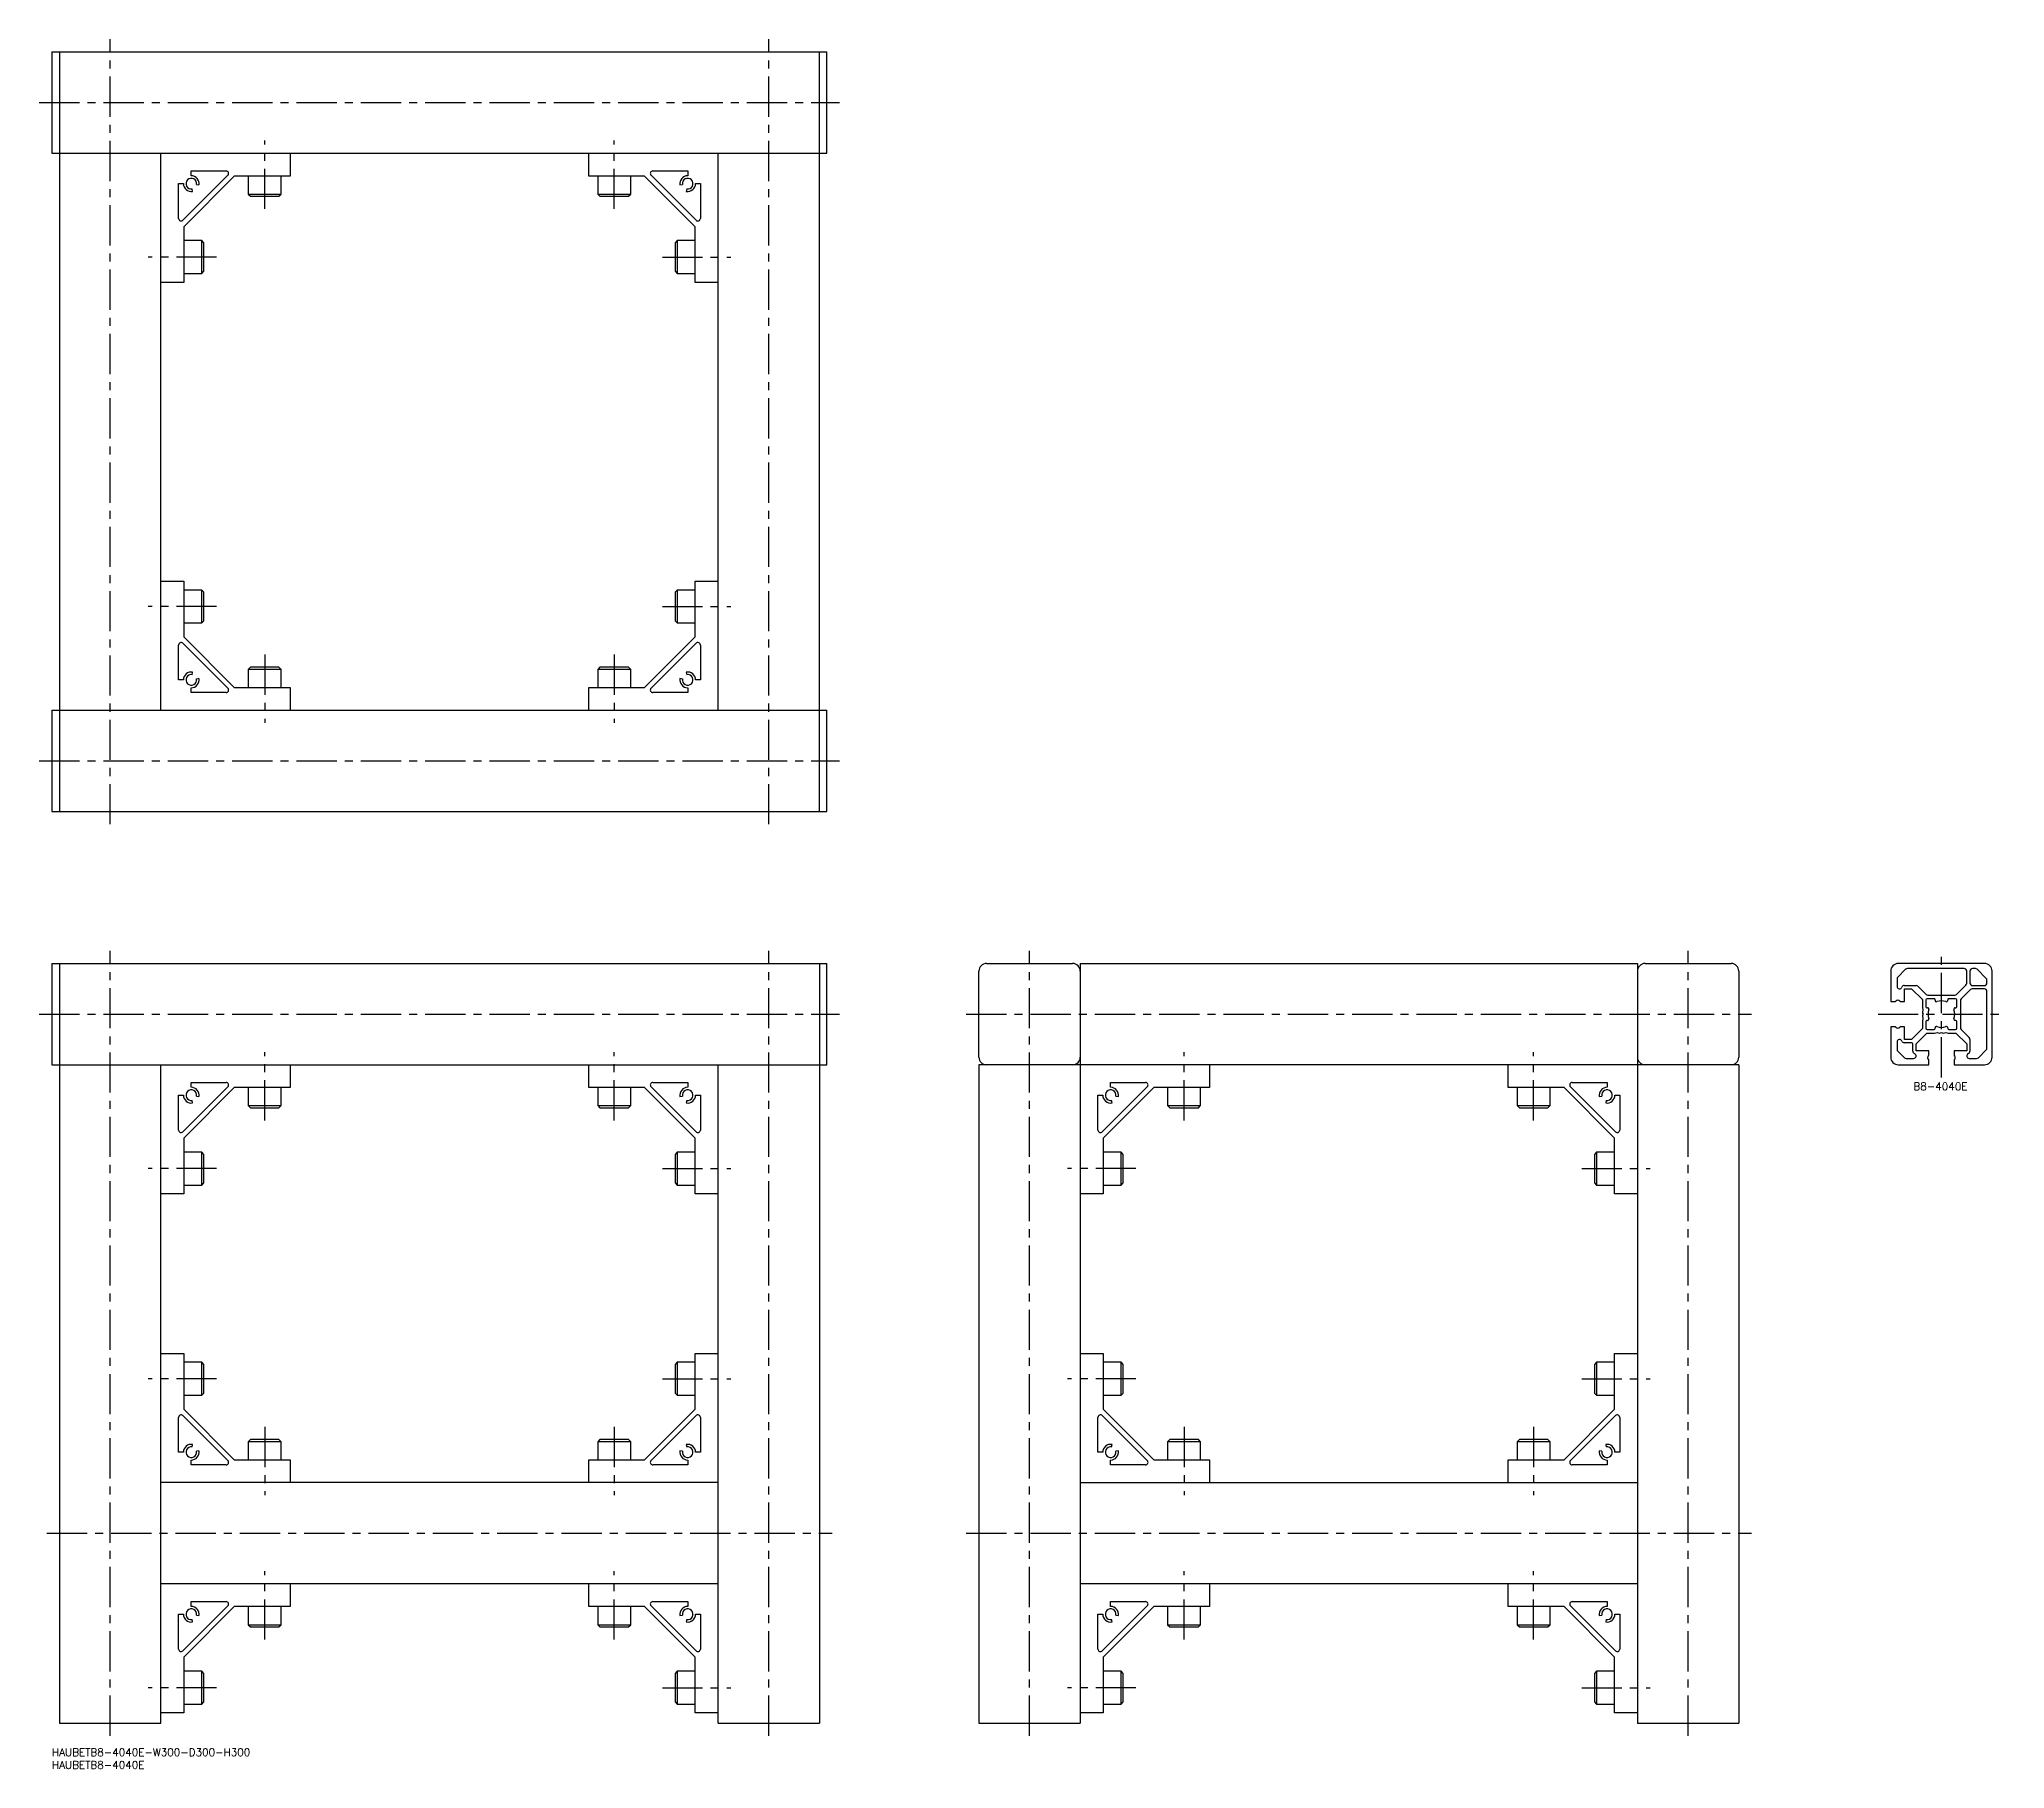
# Model space of a CAD drawing. Extents: x -5 to 771, y -8 to 675.
import ezdxf

# ---------------------------------------------------------------- set-up
doc = ezdxf.new("R2010")
doc.units = 0
doc.header["$LTSCALE"] = 0.5
doc.linetypes.add('CENTER', pattern=[50.8, 31.75, -6.35, 6.35, -6.35])
for name, color, linetype in [('MSM_CENTER', 1, 'CENTER'), ('MSM_CONTINUOUS', 7, 'CONTINUOUS'), ('MSM_PART_NUMBER', 7, 'CONTINUOUS')]:
    doc.layers.add(name, color=color, linetype=linetype)
doc.styles.get("Standard").update_dxf_attribs({"font": 'txt.shx', "height": 3, "bigfont": 'bigfont.shx'})

# ---------------------------------------------------------------- blocks, each defined once
blk = doc.blocks.new('*U8')
at = {"layer": 'MSM_PART_NUMBER'}
blk.add_text('HAUBETB8-4040E-W300-D300-H300', height=3, dxfattribs=at).set_placement((0, -3))
blk = doc.blocks.new('*U9')
at = {"layer": 'MSM_PART_NUMBER'}
blk.add_text('HAUBETB8-4040E', height=3, dxfattribs=at).set_placement((0, -8))
blk = doc.blocks.new('*U10')
at = {"layer": 'MSM_PART_NUMBER'}
blk.add_text('B8-4040E', height=3, dxfattribs=at).set_placement((734.97, 259.97))

msp = doc.modelspace()

# ---------------------------------------------------------------- linework, layer by layer
at = {"layer": 'MSM_CENTER'}
for p, q in [((23, 365), (23, 675)), ((283, 365), (283, 675)), ((-5, 650), (311, 650)), ((84, 608), (84, 635)), ((222, 608), (222, 635)), ((65, 589), (38, 589)), ((241, 589), (268, 589)), ((65, 451), (38, 451)), ((241, 451), (268, 451)), ((84, 432), (84, 405)), ((222, 432), (222, 405)), ((-5, 390), (311, 390)), ((23, 5), (23, 315)), ((283, 5), (283, 315)), ((386, 5), (386, 315)), ((646, 5), (646, 315)), ((746, 265), (746, 315)), ((-5, 290), (311, 290)), ((361, 290), (671, 290)), ((721, 290), (771, 290)), ((84, 248), (84, 275)), ((222, 248), (222, 275)), ((447, 248), (447, 275)), ((585, 248), (585, 275)), ((65, 229), (38, 229)), ((241, 229), (268, 229)), ((428, 229), (401, 229)), ((604, 229), (631, 229)), ((65, 146), (38, 146)), ((241, 146), (268, 146)), ((428, 146), (401, 146)), ((604, 146), (631, 146)), ((84, 127), (84, 100)), ((222, 127), (222, 100)), ((447, 127), (447, 100)), ((585, 127), (585, 100)), ((-2, 85), (308, 85)), ((361, 85), (671, 85)), ((84, 43), (84, 70)), ((222, 43), (222, 70)), ((447, 43), (447, 70)), ((585, 43), (585, 70)), ((65, 24), (38, 24)), ((241, 24), (268, 24)), ((428, 24), (401, 24)), ((604, 24), (631, 24))]:
    msp.add_line(p, q, dxfattribs=at)
at = {"layer": 'MSM_CONTINUOUS'}
for p, q in [((0, 670), (306, 670)), ((0, 670), (0, 630)), ((3, 670), (3, 370)), ((303, 370), (303, 670)), ((306, 630), (306, 670)), ((0, 630), (306, 630)), ((43, 410), (43, 630)), ((94, 630), (94, 621)), ((212, 621), (212, 630)), ((263, 410), (263, 630)), ((69.46, 621.29), (51.71, 603.54)), ((72, 621), (52, 601)), ((55, 623), (68.76, 623)), ((55, 621.1), (55, 623)), ((94, 621), (72, 621)), ((77.5, 621), (77.5, 613.87)), ((90.5, 613.87), (90.5, 621)), ((234, 621), (212, 621)), ((215.5, 621), (215.5, 613.87)), ((228.5, 613.87), (228.5, 621)), ((254, 601), (234, 621)), ((254.29, 603.54), (236.54, 621.29)), ((237.24, 623), (251, 623)), ((251, 623), (251, 621.1)), ((50, 604.24), (50, 618)), ((50, 618), (51.9, 618)), ((55.54, 614.95), (55.36, 615.93)), ((57.07, 617.64), (58.05, 617.46)), ((77.5, 613.87), (78.37, 613)), ((77.5, 613.87), (90.5, 613.87)), ((89.63, 613), (90.5, 613.87)), ((215.5, 613.87), (216.37, 613)), ((215.5, 613.87), (228.5, 613.87)), ((227.63, 613), (228.5, 613.87)), ((247.95, 617.46), (248.93, 617.64)), ((250.64, 615.93), (250.46, 614.95)), ((254.1, 618), (256, 618)), ((256, 618), (256, 604.24)), ((78.37, 613), (89.63, 613)), ((216.37, 613), (227.63, 613)), ((52, 601), (52, 579)), ((254, 579), (254, 601)), ((59.13, 595.5), (52, 595.5)), ((60, 594.63), (59.13, 595.5)), ((59.13, 582.5), (59.13, 595.5)), ((60, 583.37), (60, 594.63)), ((246.87, 595.5), (246, 594.63)), ((246, 594.63), (246, 583.37)), ((254, 595.5), (246.87, 595.5)), ((246.87, 595.5), (246.87, 582.5)), ((52, 582.5), (59.13, 582.5)), ((59.13, 582.5), (60, 583.37)), ((246, 583.37), (246.87, 582.5)), ((246.87, 582.5), (254, 582.5)), ((52, 579), (43, 579)), ((263, 579), (254, 579)), ((43, 461), (52, 461)), ((52, 461), (52, 439)), ((254, 439), (254, 461)), ((254, 461), (263, 461)), ((59.13, 457.5), (52, 457.5)), ((60, 456.63), (59.13, 457.5)), ((59.13, 444.5), (59.13, 457.5)), ((60, 445.37), (60, 456.63)), ((246.87, 457.5), (246, 456.63)), ((246, 456.63), (246, 445.37)), ((254, 457.5), (246.87, 457.5)), ((246.87, 457.5), (246.87, 444.5)), ((52, 444.5), (59.13, 444.5)), ((59.13, 444.5), (60, 445.37)), ((246, 445.37), (246.87, 444.5)), ((246.87, 444.5), (254, 444.5)), ((50, 422), (50, 435.76)), ((51.71, 436.46), (69.46, 418.71)), ((52, 439), (72, 419)), ((234, 419), (254, 439)), ((236.54, 418.71), (254.29, 436.46)), ((256, 435.76), (256, 422)), ((78.37, 427), (77.5, 426.13)), ((89.63, 427), (78.37, 427)), ((90.5, 426.13), (89.63, 427)), ((216.37, 427), (215.5, 426.13)), ((227.63, 427), (216.37, 427)), ((228.5, 426.13), (227.63, 427)), ((51.9, 422), (50, 422)), ((55.36, 424.07), (55.54, 425.05)), ((58.05, 422.54), (57.07, 422.36)), ((77.5, 426.13), (77.5, 419)), ((90.5, 426.13), (77.5, 426.13)), ((90.5, 419), (90.5, 426.13)), ((215.5, 426.13), (215.5, 419)), ((228.5, 426.13), (215.5, 426.13)), ((228.5, 419), (228.5, 426.13)), ((248.93, 422.36), (247.95, 422.54)), ((250.46, 425.05), (250.64, 424.07)), ((256, 422), (254.1, 422)), ((55, 417), (55, 418.9)), ((68.76, 417), (55, 417)), ((72, 419), (94, 419)), ((94, 419), (94, 410)), ((212, 419), (234, 419)), ((212, 410), (212, 419)), ((251, 417), (237.24, 417)), ((251, 418.9), (251, 417)), ((0, 410), (306, 410)), ((0, 410), (0, 370)), ((306, 370), (306, 410)), ((0, 370), (306, 370)), ((0, 310), (306, 310)), ((0, 310), (0, 270)), ((3, 310), (3, 10)), ((303, 310), (303, 10)), ((306, 270), (306, 310)), ((366, 273), (366, 307)), ((369, 310), (403, 310)), ((406, 310), (406, 10)), ((406, 310), (626, 310)), ((626, 310), (626, 10)), ((629, 310), (663, 310)), ((666, 307), (666, 273)), ((726, 307), (726, 295)), ((728.5, 303.91), (728.5, 301)), ((731.89, 307.71), (728.79, 304.61)), ((763, 310), (729, 310)), ((755, 308), (732.59, 308)), ((756, 302.18), (756, 307)), ((757.3, 307), (757.3, 302.3)), ((759.41, 308), (758.3, 308)), ((763.71, 304.11), (760.11, 307.71)), ((764, 302.3), (764, 303.41)), ((766, 273), (766, 307)), ((726, 295), (727.78, 295)), ((729.82, 295), (731.5, 295)), ((731.37, 301.3), (736.05, 301.3)), ((731.5, 295), (731.5, 300)), ((731.5, 300), (734.23, 300)), ((734.23, 300), (738.5, 295.73)), ((736.76, 301.01), (739.97, 297.79)), ((738.5, 295.73), (738.5, 292.69)), ((739.9, 295.6), (739.9, 292.9)), ((743.1, 296.1), (740.4, 296.1)), ((740.68, 297.5), (751.32, 297.5)), ((743.5, 295.46), (743.5, 295.7)), ((748.5, 295.7), (748.5, 295.46)), ((751.6, 296.1), (748.9, 296.1)), ((752.03, 297.79), (755.71, 301.47)), ((752.1, 292.9), (752.1, 295.6)), ((753.5, 295.32), (753.5, 284.68)), ((757.47, 299.71), (753.79, 296.03)), ((763, 300), (758.18, 300)), ((758.3, 301.3), (763, 301.3)), ((764, 276.59), (764, 299)), ((738.5, 292.69), (738.71, 291.7)), ((738.71, 288.3), (738.5, 287.31)), ((738.5, 287.31), (738.5, 284.27)), ((738.71, 291.7), (738.51, 290.76)), ((738.51, 289.24), (738.71, 288.3)), ((738.57, 290.4), (738.8, 290)), ((738.8, 290), (738.57, 289.6)), ((740.3, 292.5), (740.54, 292.5)), ((740.54, 287.5), (740.3, 287.5)), ((751.46, 292.5), (751.7, 292.5)), ((751.7, 287.5), (751.46, 287.5)), ((727.78, 285), (726, 285)), ((726, 285), (726, 273)), ((731.5, 285), (729.82, 285)), ((731.5, 280), (731.5, 285)), ((734.23, 280), (731.5, 280)), ((738.5, 284.27), (734.23, 280)), ((736, 278.23), (740.27, 282.5)), ((739.9, 287.1), (739.9, 284.4)), ((740.27, 282.5), (743.31, 282.5)), ((740.4, 283.9), (743.1, 283.9)), ((743.31, 282.5), (744.3, 282.71)), ((743.5, 284.3), (743.5, 284.54)), ((744.3, 282.71), (745.24, 282.51)), ((745.6, 282.57), (746, 282.8)), ((746, 282.8), (746.4, 282.57)), ((746.76, 282.51), (747.7, 282.71)), ((747.7, 282.71), (748.69, 282.5)), ((748.5, 284.54), (748.5, 284.3)), ((748.69, 282.5), (751.73, 282.5)), ((748.9, 283.9), (751.6, 283.9)), ((751.73, 282.5), (756, 278.23)), ((752.1, 284.4), (752.1, 287.1)), ((753.79, 283.97), (757.01, 280.76)), ((757.3, 280.05), (757.3, 275.37)), ((728.5, 279), (728.5, 276.09)), ((728.79, 275.39), (731.39, 272.79)), ((734.2, 278.7), (731.37, 278.7)), ((732.09, 272.5), (735, 272.5)), ((734.7, 275.37), (734.7, 278.2)), ((736, 275.5), (736, 278.23)), ((741, 275.5), (736, 275.5)), ((741, 273.82), (741, 275.5)), ((741, 270), (741, 271.78)), ((756, 275.5), (751, 275.5)), ((751, 275.5), (751, 273.82)), ((751, 271.78), (751, 270)), ((756, 278.23), (756, 275.5)), ((757, 272.5), (759.91, 272.5)), ((760.61, 272.79), (763.71, 275.89)), ((0, 270), (306, 270)), ((43, 10), (43, 270)), ((94, 270), (94, 261)), ((212, 261), (212, 270)), ((263, 10), (263, 270)), ((666, 270), (366, 270)), ((366, 270), (366, 10)), ((457, 270), (457, 261)), ((575, 261), (575, 270)), ((666, 270), (666, 10)), ((729, 270), (741, 270)), ((751, 270), (763, 270)), ((50, 244.24), (50, 258)), ((50, 258), (51.9, 258)), ((69.46, 261.29), (51.71, 243.54)), ((72, 261), (52, 241)), ((55, 263), (68.76, 263)), ((55, 261.1), (55, 263)), ((57.07, 257.64), (58.05, 257.46)), ((94, 261), (72, 261)), ((77.5, 261), (77.5, 253.87)), ((90.5, 253.87), (90.5, 261)), ((234, 261), (212, 261)), ((215.5, 261), (215.5, 253.87)), ((228.5, 253.87), (228.5, 261)), ((254, 241), (234, 261)), ((254.29, 243.54), (236.54, 261.29)), ((237.24, 263), (251, 263)), ((247.95, 257.46), (248.93, 257.64)), ((251, 263), (251, 261.1)), ((254.1, 258), (256, 258)), ((256, 258), (256, 244.24)), ((413, 244.24), (413, 258)), ((413, 258), (414.9, 258)), ((432.46, 261.29), (414.71, 243.54)), ((435, 261), (415, 241)), ((418, 263), (431.76, 263)), ((418, 261.1), (418, 263)), ((420.07, 257.64), (421.05, 257.46)), ((457, 261), (435, 261)), ((440.5, 261), (440.5, 253.87)), ((453.5, 253.87), (453.5, 261)), ((597, 261), (575, 261)), ((578.5, 261), (578.5, 253.87)), ((591.5, 253.87), (591.5, 261)), ((617, 241), (597, 261)), ((617.29, 243.54), (599.54, 261.29)), ((600.24, 263), (614, 263)), ((610.95, 257.46), (611.93, 257.64)), ((614, 263), (614, 261.1)), ((617.1, 258), (619, 258)), ((619, 258), (619, 244.24)), ((55.54, 254.95), (55.36, 255.93)), ((77.5, 253.87), (78.37, 253)), ((77.5, 253.87), (90.5, 253.87)), ((78.37, 253), (89.63, 253)), ((89.63, 253), (90.5, 253.87)), ((215.5, 253.87), (216.37, 253)), ((215.5, 253.87), (228.5, 253.87)), ((216.37, 253), (227.63, 253)), ((227.63, 253), (228.5, 253.87)), ((250.64, 255.93), (250.46, 254.95)), ((418.54, 254.95), (418.36, 255.93)), ((440.5, 253.87), (441.37, 253)), ((440.5, 253.87), (453.5, 253.87)), ((441.37, 253), (452.63, 253)), ((452.63, 253), (453.5, 253.87)), ((578.5, 253.87), (579.37, 253)), ((578.5, 253.87), (591.5, 253.87)), ((579.37, 253), (590.63, 253)), ((590.63, 253), (591.5, 253.87)), ((613.64, 255.93), (613.46, 254.95)), ((52, 241), (52, 219)), ((254, 219), (254, 241)), ((415, 241), (415, 219)), ((617, 219), (617, 241)), ((59.13, 235.5), (52, 235.5)), ((60, 234.63), (59.13, 235.5)), ((59.13, 222.5), (59.13, 235.5)), ((60, 223.37), (60, 234.63)), ((246.87, 235.5), (246, 234.63)), ((246, 234.63), (246, 223.37)), ((254, 235.5), (246.87, 235.5)), ((246.87, 235.5), (246.87, 222.5)), ((422.13, 235.5), (415, 235.5)), ((423, 234.63), (422.13, 235.5)), ((422.13, 222.5), (422.13, 235.5)), ((423, 223.37), (423, 234.63)), ((609.87, 235.5), (609, 234.63)), ((609, 234.63), (609, 223.37)), ((617, 235.5), (609.87, 235.5)), ((609.87, 235.5), (609.87, 222.5)), ((52, 219), (43, 219)), ((52, 222.5), (59.13, 222.5)), ((59.13, 222.5), (60, 223.37)), ((246, 223.37), (246.87, 222.5)), ((246.87, 222.5), (254, 222.5)), ((263, 219), (254, 219)), ((415, 219), (406, 219)), ((415, 222.5), (422.13, 222.5)), ((422.13, 222.5), (423, 223.37)), ((609, 223.37), (609.87, 222.5)), ((609.87, 222.5), (617, 222.5)), ((626, 219), (617, 219)), ((43, 156), (52, 156)), ((52, 156), (52, 134)), ((254, 134), (254, 156)), ((254, 156), (263, 156)), ((406, 156), (415, 156)), ((415, 156), (415, 134)), ((617, 134), (617, 156)), ((617, 156), (626, 156)), ((59.13, 152.5), (52, 152.5)), ((60, 151.63), (59.13, 152.5)), ((59.13, 139.5), (59.13, 152.5)), ((60, 140.37), (60, 151.63)), ((246.87, 152.5), (246, 151.63)), ((246, 151.63), (246, 140.37)), ((254, 152.5), (246.87, 152.5)), ((246.87, 152.5), (246.87, 139.5)), ((422.13, 152.5), (415, 152.5)), ((423, 151.63), (422.13, 152.5)), ((422.13, 139.5), (422.13, 152.5)), ((423, 140.37), (423, 151.63)), ((609.87, 152.5), (609, 151.63)), ((609, 151.63), (609, 140.37)), ((617, 152.5), (609.87, 152.5)), ((609.87, 152.5), (609.87, 139.5)), ((59.13, 139.5), (60, 140.37)), ((246, 140.37), (246.87, 139.5)), ((422.13, 139.5), (423, 140.37)), ((609, 140.37), (609.87, 139.5)), ((52, 139.5), (59.13, 139.5)), ((52, 134), (72, 114)), ((234, 114), (254, 134)), ((246.87, 139.5), (254, 139.5)), ((415, 139.5), (422.13, 139.5)), ((415, 134), (435, 114)), ((597, 114), (617, 134)), ((609.87, 139.5), (617, 139.5)), ((50, 117), (50, 130.76)), ((51.71, 131.46), (69.46, 113.71)), ((236.54, 113.71), (254.29, 131.46)), ((256, 130.76), (256, 117)), ((413, 117), (413, 130.76)), ((414.71, 131.46), (432.46, 113.71)), ((599.54, 113.71), (617.29, 131.46)), ((619, 130.76), (619, 117)), ((51.9, 117), (50, 117)), ((55.36, 119.07), (55.54, 120.05)), ((58.05, 117.54), (57.07, 117.36)), ((78.37, 122), (77.5, 121.13)), ((77.5, 121.13), (77.5, 114)), ((90.5, 121.13), (77.5, 121.13)), ((89.63, 122), (78.37, 122)), ((90.5, 121.13), (89.63, 122)), ((90.5, 114), (90.5, 121.13)), ((216.37, 122), (215.5, 121.13)), ((215.5, 121.13), (215.5, 114)), ((228.5, 121.13), (215.5, 121.13)), ((227.63, 122), (216.37, 122)), ((228.5, 121.13), (227.63, 122)), ((228.5, 114), (228.5, 121.13)), ((248.93, 117.36), (247.95, 117.54)), ((250.46, 120.05), (250.64, 119.07)), ((256, 117), (254.1, 117)), ((414.9, 117), (413, 117)), ((418.36, 119.07), (418.54, 120.05)), ((421.05, 117.54), (420.07, 117.36)), ((441.37, 122), (440.5, 121.13)), ((440.5, 121.13), (440.5, 114)), ((453.5, 121.13), (440.5, 121.13)), ((452.63, 122), (441.37, 122)), ((453.5, 121.13), (452.63, 122)), ((453.5, 114), (453.5, 121.13)), ((579.37, 122), (578.5, 121.13)), ((578.5, 121.13), (578.5, 114)), ((591.5, 121.13), (578.5, 121.13)), ((590.63, 122), (579.37, 122)), ((591.5, 121.13), (590.63, 122)), ((591.5, 114), (591.5, 121.13)), ((611.93, 117.36), (610.95, 117.54)), ((613.46, 120.05), (613.64, 119.07)), ((619, 117), (617.1, 117)), ((55, 112), (55, 113.9)), ((68.76, 112), (55, 112)), ((72, 114), (94, 114)), ((94, 114), (94, 105)), ((212, 114), (234, 114)), ((212, 105), (212, 114)), ((251, 112), (237.24, 112)), ((251, 113.9), (251, 112)), ((418, 112), (418, 113.9)), ((431.76, 112), (418, 112)), ((435, 114), (457, 114)), ((457, 114), (457, 105)), ((575, 114), (597, 114)), ((575, 105), (575, 114)), ((614, 112), (600.24, 112)), ((614, 113.9), (614, 112)), ((263, 105), (43, 105)), ((406, 105), (626, 105)), ((263, 65), (43, 65)), ((94, 65), (94, 56)), ((212, 56), (212, 65)), ((626, 65), (406, 65)), ((457, 65), (457, 56)), ((575, 56), (575, 65)), ((69.46, 56.29), (51.71, 38.54)), ((72, 56), (52, 36)), ((55, 58), (68.76, 58)), ((55, 56.1), (55, 58)), ((94, 56), (72, 56)), ((77.5, 56), (77.5, 48.87)), ((90.5, 48.87), (90.5, 56)), ((234, 56), (212, 56)), ((215.5, 56), (215.5, 48.87)), ((228.5, 48.87), (228.5, 56)), ((254, 36), (234, 56)), ((254.29, 38.54), (236.54, 56.29)), ((237.24, 58), (251, 58)), ((251, 58), (251, 56.1)), ((432.46, 56.29), (414.71, 38.54)), ((435, 56), (415, 36)), ((418, 58), (431.76, 58)), ((418, 56.1), (418, 58)), ((457, 56), (435, 56)), ((440.5, 56), (440.5, 48.87)), ((453.5, 48.87), (453.5, 56)), ((597, 56), (575, 56)), ((578.5, 56), (578.5, 48.87)), ((591.5, 48.87), (591.5, 56)), ((617, 36), (597, 56)), ((617.29, 38.54), (599.54, 56.29)), ((600.24, 58), (614, 58)), ((614, 58), (614, 56.1)), ((50, 39.24), (50, 53)), ((50, 53), (51.9, 53)), ((55.54, 49.95), (55.36, 50.93)), ((57.07, 52.64), (58.05, 52.46)), ((77.5, 48.87), (78.37, 48)), ((77.5, 48.87), (90.5, 48.87)), ((78.37, 48), (89.63, 48)), ((89.63, 48), (90.5, 48.87)), ((215.5, 48.87), (216.37, 48)), ((215.5, 48.87), (228.5, 48.87)), ((216.37, 48), (227.63, 48)), ((227.63, 48), (228.5, 48.87)), ((247.95, 52.46), (248.93, 52.64)), ((250.64, 50.93), (250.46, 49.95)), ((254.1, 53), (256, 53)), ((256, 53), (256, 39.24)), ((413, 39.24), (413, 53)), ((413, 53), (414.9, 53)), ((418.54, 49.95), (418.36, 50.93)), ((420.07, 52.64), (421.05, 52.46)), ((440.5, 48.87), (441.37, 48)), ((440.5, 48.87), (453.5, 48.87)), ((441.37, 48), (452.63, 48)), ((452.63, 48), (453.5, 48.87)), ((578.5, 48.87), (579.37, 48)), ((578.5, 48.87), (591.5, 48.87)), ((579.37, 48), (590.63, 48)), ((590.63, 48), (591.5, 48.87)), ((610.95, 52.46), (611.93, 52.64)), ((613.64, 50.93), (613.46, 49.95)), ((617.1, 53), (619, 53)), ((619, 53), (619, 39.24)), ((52, 36), (52, 14)), ((254, 14), (254, 36)), ((415, 36), (415, 14)), ((617, 14), (617, 36)), ((59.13, 30.5), (52, 30.5)), ((60, 29.63), (59.13, 30.5)), ((59.13, 17.5), (59.13, 30.5)), ((60, 18.37), (60, 29.63)), ((246.87, 30.5), (246, 29.63)), ((246, 29.63), (246, 18.37)), ((254, 30.5), (246.87, 30.5)), ((246.87, 30.5), (246.87, 17.5)), ((422.13, 30.5), (415, 30.5)), ((423, 29.63), (422.13, 30.5)), ((422.13, 17.5), (422.13, 30.5)), ((423, 18.37), (423, 29.63)), ((609.87, 30.5), (609, 29.63)), ((609, 29.63), (609, 18.37)), ((617, 30.5), (609.87, 30.5)), ((609.87, 30.5), (609.87, 17.5)), ((52, 17.5), (59.13, 17.5)), ((59.13, 17.5), (60, 18.37)), ((246, 18.37), (246.87, 17.5)), ((246.87, 17.5), (254, 17.5)), ((415, 17.5), (422.13, 17.5)), ((422.13, 17.5), (423, 18.37)), ((609, 18.37), (609.87, 17.5)), ((609.87, 17.5), (617, 17.5)), ((3, 10), (43, 10)), ((52, 14), (43, 14)), ((263, 14), (254, 14)), ((263, 10), (303, 10)), ((366, 10), (406, 10)), ((415, 14), (406, 14)), ((626, 14), (617, 14)), ((626, 10), (666, 10))]:
    msp.add_line(p, q, dxfattribs=at)
for centre, radius, start, end in [((55, 618), 3.1, 350, 90), ((68.76, 622), 1, 315, 90), ((237.24, 622), 1, 90, 225), ((251, 618), 3.1, 90, 190), ((55, 618), 3.1, 180, 280), ((55, 618), 2.1, 350, 280), ((251, 618), 2.1, 260, 190), ((251, 618), 3.1, 260, 0), ((51, 604.24), 1, 180, 315), ((255, 604.24), 1, 225, 0), ((51, 435.76), 1, 45, 180), ((255, 435.76), 1, 0, 135), ((55, 422), 3.1, 80, 180), ((55, 422), 2.1, 80, 10), ((55, 422), 3.1, 270, 10), ((251, 422), 3.1, 170, 270), ((251, 422), 2.1, 170, 100), ((251, 422), 3.1, 0, 100), ((68.76, 418), 1, 270, 45), ((237.24, 418), 1, 135, 270), ((369, 307), 3, 90, 180), ((403, 307), 3, 0, 90), ((629, 307), 3, 90, 180), ((663, 307), 3, 0, 90), ((729, 307), 3, 90, 180), ((729.5, 303.91), 1, 135, 180), ((732.59, 307), 1, 90, 135), ((755, 307), 1, 0, 90), ((758.3, 307), 1, 90, 180), ((759.41, 307), 1, 45, 90), ((763, 307), 3, 0, 90), ((763, 303.41), 1, 0, 45), ((727.78, 295.3), 0.3, 270, 322.02012), ((728.8, 294.5), 1, 37.97987, 142.02013), ((729.5, 301), 1, 180, 339.51269), ((729.82, 295.3), 0.3, 217.97987, 270), ((731.37, 300.3), 1, 90, 159.51268), ((736.05, 300.3), 1, 45, 90), ((740.4, 295.6), 0.5, 90, 180), ((740.68, 298.5), 1, 225, 270), ((743.1, 295.7), 0.4, 0, 90), ((744.05, 295.46), 0.55, 180, 289.64595), ((746, 290), 5.25, 70.35405, 109.64595), ((747.95, 295.46), 0.55, 250.35405, 0), ((748.9, 295.7), 0.4, 90, 180), ((751.32, 298.5), 1, 270, 315), ((751.6, 295.6), 0.5, 0, 90), ((754.5, 295.32), 1, 135, 180), ((755, 302.18), 1, 315, 0), ((758.3, 302.3), 1, 180, 270), ((758.18, 299), 1, 90, 135), ((763, 302.3), 1, 270, 0), ((763, 299), 1, 0, 90), ((739, 290.65), 0.5, 168, 210), ((739, 289.35), 0.5, 150, 192), ((740.3, 292.9), 0.4, 180, 270), ((740.3, 287.1), 0.4, 90, 180), ((740.54, 291.95), 0.55, 340.35405, 90), ((740.54, 288.05), 0.55, 270, 19.64595), ((746, 290), 5.25, 160.35405, 199.64595), ((751.46, 291.95), 0.55, 90, 199.64595), ((751.46, 288.05), 0.55, 160.35405, 270), ((746, 290), 5.25, 340.35405, 19.64595), ((751.7, 292.9), 0.4, 270, 0), ((751.7, 287.1), 0.4, 0, 90), ((727.78, 284.7), 0.3, 37.97987, 90), ((728.8, 285.5), 1, 217.97987, 322.02013), ((729.5, 279), 1, 20.48731, 180), ((729.82, 284.7), 0.3, 90, 142.02013), ((740.4, 284.4), 0.5, 180, 270), ((743.1, 284.3), 0.4, 270, 0), ((744.05, 284.54), 0.55, 70.35405, 180), ((746, 290), 5.25, 250.35405, 289.64595), ((745.35, 283), 0.5, 258, 300), ((746.65, 283), 0.5, 240, 282), ((747.95, 284.54), 0.55, 0, 109.64595), ((748.9, 284.3), 0.4, 180, 270), ((751.6, 284.4), 0.5, 270, 0), ((754.5, 284.68), 1, 180, 225), ((756.3, 280.05), 1, 0, 45), ((369, 273), 3, 180, 270), ((403, 273), 3, 270, 0), ((629, 273), 3, 180, 270), ((663, 273), 3, 270, 0), ((729, 273), 3, 180, 270), ((729.5, 276.09), 1, 180, 225), ((731.37, 279.7), 1, 200.48732, 270), ((732.09, 273.5), 1, 225, 270), ((734.2, 278.2), 0.5, 0, 90), ((735.7, 275.37), 1, 180, 249.51268), ((735, 273.5), 1, 270, 69.51268), ((741.5, 272.8), 1, 127.97987, 232.02013), ((740.7, 273.82), 0.3, 307.97987, 0), ((740.7, 271.78), 0.3, 0, 52.02012), ((751.3, 273.82), 0.3, 180, 232.02013), ((751.3, 271.78), 0.3, 127.97986, 180), ((750.5, 272.8), 1, 307.97988, 52.02013), ((757, 273.5), 1, 110.48731, 270), ((756.3, 275.37), 1, 290.48732, 0), ((759.91, 273.5), 1, 270, 315), ((763, 273), 3, 270, 0), ((763, 276.59), 1, 315, 0), ((55, 258), 3.1, 180, 280), ((55, 258), 2.1, 350, 280), ((55, 258), 3.1, 350, 90), ((68.76, 262), 1, 315, 90), ((237.24, 262), 1, 90, 225), ((251, 258), 3.1, 90, 190), ((251, 258), 2.1, 260, 190), ((251, 258), 3.1, 260, 0), ((418, 258), 3.1, 180, 280), ((418, 258), 2.1, 350, 280), ((418, 258), 3.1, 350, 90), ((431.76, 262), 1, 315, 90), ((600.24, 262), 1, 90, 225), ((614, 258), 3.1, 90, 190), ((614, 258), 2.1, 260, 190), ((614, 258), 3.1, 260, 0), ((51, 244.24), 1, 180, 315), ((255, 244.24), 1, 225, 0), ((414, 244.24), 1, 180, 315), ((618, 244.24), 1, 225, 0), ((51, 130.76), 1, 45, 180), ((255, 130.76), 1, 0, 135), ((414, 130.76), 1, 45, 180), ((618, 130.76), 1, 0, 135), ((55, 117), 3.1, 80, 180), ((55, 117), 2.1, 80, 10), ((55, 117), 3.1, 270, 10), ((251, 117), 3.1, 170, 270), ((251, 117), 2.1, 170, 100), ((251, 117), 3.1, 0, 100), ((418, 117), 3.1, 80, 180), ((418, 117), 2.1, 80, 10), ((418, 117), 3.1, 270, 10), ((614, 117), 3.1, 170, 270), ((614, 117), 2.1, 170, 100), ((614, 117), 3.1, 0, 100), ((68.76, 113), 1, 270, 45), ((237.24, 113), 1, 135, 270), ((431.76, 113), 1, 270, 45), ((600.24, 113), 1, 135, 270), ((55, 53), 2.1, 350, 280), ((55, 53), 3.1, 350, 90), ((68.76, 57), 1, 315, 90), ((237.24, 57), 1, 90, 225), ((251, 53), 3.1, 90, 190), ((251, 53), 2.1, 260, 190), ((418, 53), 2.1, 350, 280), ((418, 53), 3.1, 350, 90), ((431.76, 57), 1, 315, 90), ((600.24, 57), 1, 90, 225), ((614, 53), 3.1, 90, 190), ((614, 53), 2.1, 260, 190), ((55, 53), 3.1, 180, 280), ((251, 53), 3.1, 260, 0), ((418, 53), 3.1, 180, 280), ((614, 53), 3.1, 260, 0), ((51, 39.24), 1, 180, 315), ((255, 39.24), 1, 225, 0), ((414, 39.24), 1, 180, 315), ((618, 39.24), 1, 225, 0)]:
    msp.add_arc(centre, radius, start, end, dxfattribs=at)

# ---------------------------------------------------------------- block references
for name in ['*U10', '*U8', '*U9']:
    msp.add_blockref(name, (0, 0), dxfattribs=at)

doc.saveas('drawing.dxf')
